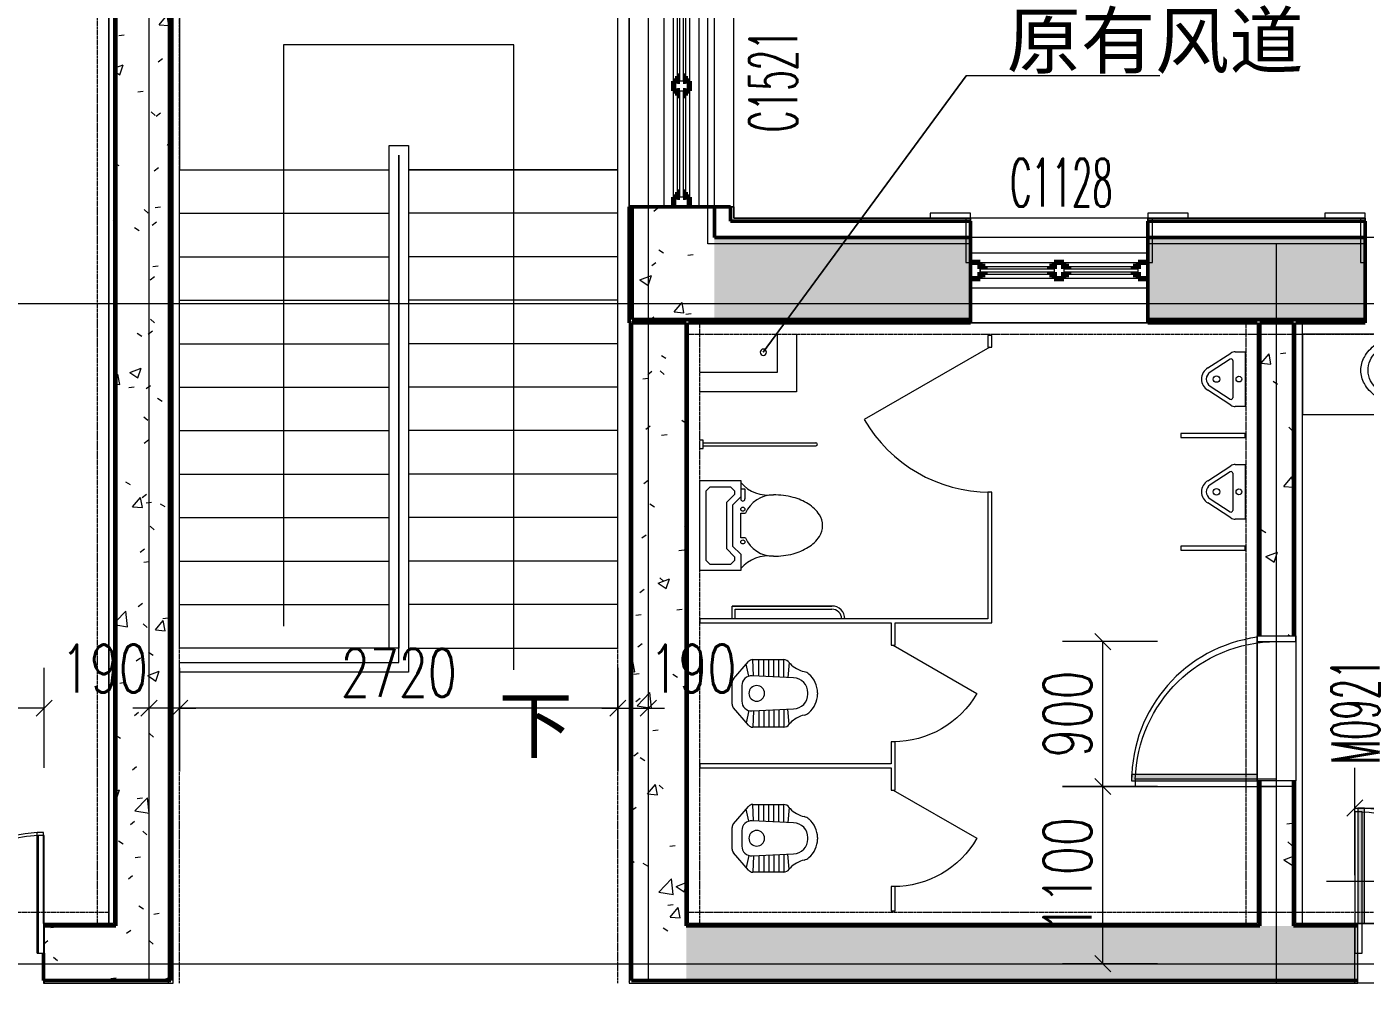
# Model space of a CAD drawing. Header units: millimetres. Extents: x -17321 to 106270, y -22341 to 35329.
# Drawn here: x 9641 to 17950, y 11179 to 17118 of the extents above; entities that cross this region are included whole.
import ezdxf

# ---------------------------------------------------------------- set-up
doc = ezdxf.new("R2010")
doc.units = ezdxf.units.MM
for name, pattern in [('IMPORT-DASHED', [7.5, 5, -2.5]), ('IMPORT-DOTE _2_', [0]), ('IMPORT-线型3', [5000, 3000, -2000]), ('轴网线', [22.24, 12.7, -3.18, 3.18, -3.18])]:
    doc.linetypes.add(name, pattern=pattern)
for name, color, linetype, lineweight in [('A-DETL-GENF', 92, 'Continuous', 9), ('A-DOOR', 31, 'Continuous', 18), ('A-FLOR', 192, 'Continuous', 9), ('A-GENM', 13, 'Continuous', 18), ('A-GLAZ', 151, 'Continuous', 18), ('A-WALL', 113, 'Continuous', 50), ('A-WALL-FNSH', 113, 'Continuous', 50), ('A-WALL-PATT', 111, 'Continuous', 50), ('DIM_LEAD', 3, 'Continuous', 9), ('DIM_SYMB', 3, 'Continuous', 9), ('DOTE', 157, 'IMPORT-DOTE _2_', 9), ('LATRINE', 6, 'Continuous', 9), ('LVTRY', 6, 'Continuous', 9), ('Pkpm_砌筑墙门_虚', 174, 'IMPORT-线型3', 9), ('Pkpm_砖墙', 6, 'Continuous', 9), ('PUB_DIM', 135, 'Continuous', 9), ('PUB_TEXT', 250, 'Continuous', 9), ('S-GRID', 1, 'Continuous', 13), ('STAIR', 33, 'Continuous', 9), ('SURFACE', 11, 'Continuous', 9), ('WALL', 250, 'Continuous', 9), ('WINDOW', 93, 'Continuous', 9), ('WINDOW_TEXT', 250, 'Continuous', 9), ('建筑布置', 127, 'Continuous', 9), ('烟道', 4, 'Continuous', 9), ('记者站1205_t3_2__3F导出_dwg', 8, 'Continuous', 9)]:
    doc.layers.add(name, color=color, linetype=linetype, lineweight=lineweight)
doc.styles.add('Simplex', font='simplex_.ttf', dxfattribs={"width": 0.494118, "height": 297.5})
doc.styles.add('Simplex_2', font='simplex_.ttf', dxfattribs={"width": 0.706, "height": 297.5})
doc.styles.add('Simplex_6', font='simplex_.ttf', dxfattribs={"height": 337.588652})
pattern_1 = [(0, (0, 0), (812.8, 203.2), [33.528, -576.072, 33.528, -576.072, -3251.2]), (0, (0, 0), (812.8, 203.2), [-1219.2, 33.528, -1185.672, 33.528, -576.072, -1422.4]), (0, (0, 0), (812.8, 203.2), [-3048, 33.528, -372.872, 33.528, -982.472]), (120, (304.8, 101.6), (-582.3764, 602.30545), [33.528, -576.072, 33.528, -576.072, -3251.2]), (120, (304.8, 101.6), (-582.3764, 602.30545), [-1219.2, 33.528, -1185.672, 33.528, -576.072, -1422.4]), (120, (304.8, 101.6), (-582.3764, 602.30545), [-3048, 33.528, -372.872, 33.528, -982.472]), (240, (406.4, 508), (-230.4236, -805.50545), [33.528, -576.072, 33.528, -576.072, -3251.2]), (240, (406.4, 508), (-230.4236, -805.50545), [-1219.2, 33.528, -1185.672, 33.528, -576.072, -1422.4]), (240, (406.4, 508), (-230.4236, -805.50545), [-3048, 33.528, -372.872, 33.528, -982.472])]
pattern_2 = [(50, (0, 0), (728.7365, -63.756), [76.2, -838.2]), (355, (0, 0), (-140.972, 764.228), [60.96, -670.56]), (100.451, (60.7, -5.3), (587.77, 700.467), [64.76, -712.36]), (46.184, (0, 203.2), (1084.316, -168.171), [114.3, -1257.3]), (96.636, (90.4, 189.2), (949.61, 989.71), [97.14, -1068.54]), (351.184, (0, 203.2), (949.62, 989.7), [91.44, -1005.84]), (21, (101.6, 152.4), (606.458, -409.0606), [76.2, -838.2]), (326, (101.6, 152.4), (247.208, 736.753), [60.96, -670.56]), (71.451, (152.14, 118.3), (853.668, 327.685), [64.76, -712.36]), (37.5, (0, 0), (12.3547, 338.2201), [33.528, -628.904, 33.528, -647.192, -673.1]), (37.5, (0, 0), (12.3547, 338.2201), [-1343.152, 33.528, -639.572]), (7.5, (0, 0), (267.279, 400.722), [33.528, -354.584, 33.528, -613.664, -256.54]), (7.5, (0, 0), (267.279, 400.722), [-1035.304, 33.528, -223.012]), (327.5, (-226.57, 0), (542.3633, -22.9153), [33.528, -220.472, 33.528, -758.952, -1051.56]), (327.5, (-226.57, 0), (542.3633, -22.9153), [-1046.48, 33.528, -1018.032]), (317.5, (-328.17, 0), (592.517, 101.707), [33.528, -296.672, 33.528, -492.76, -746.76]), (317.5, (-328.17, 0), (592.517, 101.707), [-856.488, 33.528, -713.232])]

# ---------------------------------------------------------------- blocks, each defined once
blk = doc.blocks.new('单扇木门 - M0921-1248845-建模-三层平面图')
at = {"layer": 'A-DOOR'}
blk.add_hatch(color=256, dxfattribs=at).paths.add_polyline_path([(410, -185), (410, -900), (450, -900), (450, -185)], flags=0)
at = {"layer": 'A-DETL-GENF'}
for p, q in [((410, -185), (410, -900)), ((450, -900), (450, -185)), ((410, -900), (450, -900))]:
    blk.add_line(p, q, dxfattribs=at)
at = {"layer": 'A-DOOR'}
for p, q in [((-450, 185), (450, 185)), ((-450, -185), (-450, 185)), ((-450, 185), (450, 185)), ((450, 185), (450, -185)), ((450, -185), (-450, -185)), ((-450, -185), (450, -185)), ((410, -185), (410, -900)), ((450, -900), (450, -185)), ((410, -900), (450, -900))]:
    blk.add_line(p, q, dxfattribs=at)
at = {"layer": 'A-DOOR', "lineweight": 9}
blk.add_arc((450, 0), 900, 191.89314, 270, dxfattribs=at)
blk = doc.blocks.new('单扇木门 - M0921-1248688-建模-三层平面图')
at = {"layer": 'A-DOOR'}
blk.add_hatch(color=256, dxfattribs=at).paths.add_polyline_path([(450, -900), (450, -120), (410, -120), (410, -900)], flags=0)
at = {"layer": 'A-DETL-GENF'}
for p, q in [((410, -120), (410, -900)), ((450, -900), (450, -120)), ((410, -900), (450, -900))]:
    blk.add_line(p, q, dxfattribs=at)
at = {"layer": 'A-DOOR'}
for p, q in [((-450, 120), (450, 120)), ((-450, -120), (-450, 120)), ((-450, 120), (450, 120)), ((450, 120), (450, -120)), ((450, -120), (-450, -120)), ((-450, -120), (450, -120)), ((410, -120), (410, -900)), ((450, -900), (450, -120)), ((410, -900), (450, -900))]:
    blk.add_line(p, q, dxfattribs=at)
at = {"layer": 'A-DOOR', "lineweight": 9}
blk.add_arc((450, 0), 900, 187.66546, 270, dxfattribs=at)
blk = doc.blocks.new('C1128 - C1128-1314676-建模-三层平面图')
at = {"layer": 'A-GLAZ', "lineweight": 70}
for p, q in [((-490, 50), (-550, 50)), ((-490, 10), (-490, 50)), ((-460, 25), (-490, 25)), ((-490, 25), (-490, 10)), ((-460, 10), (-460, 25)), ((-30, 25), (-60, 25)), ((-60, 25), (-60, 10)), ((30, 50), (-30, 50)), ((-30, 50), (-30, 10)), ((-30, 10), (-30, 25)), ((30, 10), (30, 50)), ((60, 25), (30, 25)), ((30, 25), (30, 10)), ((60, 10), (60, 25)), ((490, 25), (460, 25)), ((460, 25), (460, 10)), ((550, 50), (490, 50)), ((490, 50), (490, 10)), ((490, 10), (490, 25)), ((-550, -50), (-490, -50)), ((-490, -50), (-490, -10)), ((-490, -10), (-490, -25)), ((-490, -25), (-460, -25)), ((-460, -25), (-460, -10)), ((-60, -10), (-60, -25)), ((-60, -25), (-30, -25)), ((-30, -10), (-30, -50)), ((-30, -25), (-30, -10)), ((-30, -50), (30, -50)), ((30, -50), (30, -10)), ((30, -10), (30, -25)), ((30, -25), (60, -25)), ((60, -25), (60, -10)), ((460, -10), (460, -25)), ((460, -25), (490, -25)), ((490, -10), (490, -50)), ((490, -25), (490, -10)), ((490, -50), (550, -50))]:
    blk.add_line(p, q, dxfattribs=at)
at = {"layer": 'A-GLAZ'}
for p, q in [((-490, 50), (-30, 50)), ((-490, 10), (-490, -10)), ((-490, 10), (-30, 10)), ((-490, 10), (-490, -10)), ((-460, 25), (-60, 25)), ((-30, -10), (-30, 10)), ((30, 50), (490, 50)), ((30, 10), (490, 10)), ((30, -10), (30, 10)), ((60, 25), (460, 25)), ((490, -10), (490, 10)), ((490, 10), (490, -10)), ((-30, -10), (-490, -10)), ((-30, -50), (-490, -50)), ((-60, -25), (-460, -25)), ((490, -10), (30, -10)), ((490, -50), (30, -50)), ((460, -25), (60, -25))]:
    blk.add_line(p, q, dxfattribs=at)
blk = doc.blocks.new('C1521 - C1521-1306403-建模-三层平面图')
at = {"layer": 'A-GLAZ', "lineweight": 70}
for p, q in [((-690, 50), (-750, 50)), ((-690, 10), (-690, 50)), ((-660, 25), (-690, 25)), ((-690, 25), (-690, 10)), ((-660, 10), (-660, 25)), ((-30, 25), (-60, 25)), ((-60, 25), (-60, 10)), ((30, 50), (-30, 50)), ((-30, 50), (-30, 10)), ((-30, 10), (-30, 25)), ((30, 10), (30, 50)), ((60, 25), (30, 25)), ((30, 25), (30, 10)), ((60, 10), (60, 25)), ((690, 25), (660, 25)), ((660, 25), (660, 10)), ((750, 50), (690, 50)), ((690, 50), (690, 10)), ((690, 10), (690, 25)), ((-750, -50), (-690, -50)), ((-690, -50), (-690, -10)), ((-690, -10), (-690, -25)), ((-690, -25), (-660, -25)), ((-660, -25), (-660, -10)), ((-60, -10), (-60, -25)), ((-60, -25), (-30, -25)), ((-30, -10), (-30, -50)), ((-30, -25), (-30, -10)), ((-30, -50), (30, -50)), ((30, -50), (30, -10)), ((30, -10), (30, -25)), ((30, -25), (60, -25)), ((60, -25), (60, -10)), ((660, -10), (660, -25)), ((660, -25), (690, -25)), ((690, -10), (690, -50)), ((690, -25), (690, -10)), ((690, -50), (750, -50))]:
    blk.add_line(p, q, dxfattribs=at)
at = {"layer": 'A-GLAZ'}
for p, q in [((-690, 50), (-30, 50)), ((-690, 10), (-30, 10)), ((-690, -10), (-690, 10)), ((-660, 25), (-60, 25)), ((-30, 10), (-30, -10)), ((30, 50), (690, 50)), ((30, 10), (740, 10)), ((30, -10), (30, 10)), ((60, 25), (660, 25)), ((740, 10), (740, -10)), ((-30, -10), (-690, -10)), ((-30, -50), (-690, -50)), ((-60, -25), (-660, -25)), ((740, -10), (30, -10)), ((690, -50), (30, -50)), ((660, -25), (60, -25))]:
    blk.add_line(p, q, dxfattribs=at)
blk = doc.blocks.new('TG-平开木门-双扇7 - M1521-1247899-建模-三层平面图')
at = {"layer": 'A-DOOR', "lineweight": 9}
for p, q in [((-750, 750), (-710, 750)), ((-750, 185), (-750, 750)), ((-710, 0), (-710, 750)), ((750, 750), (710, 750)), ((710, 0), (710, 750)), ((750, 185), (750, 750)), ((-750, 185), (-750, 0)), ((750, 185), (750, 0)), ((-710, 0), (-750, 0)), ((710, 0), (750, 0))]:
    blk.add_line(p, q, dxfattribs=at)
for centre, start, end in [((-750, 0), 360, 90), ((750, 0), 90, 180)]:
    blk.add_arc(centre, 750, start, end, dxfattribs=at)
blk = doc.blocks.new('窗套 - 窗套-1435561-建模-三层平面图')
at = {"layer": 'A-GENM'}
for p, q in [((-550, 30), (-800, 30)), ((-800, 30), (-800, 0)), ((-800, 0), (-550, 0)), ((-550, 0), (-580, 0)), ((-580, 0), (-580, -275)), ((-550, 0), (-550, 30)), ((-550, -275), (-550, 0)), ((800, 30), (550, 30)), ((550, 30), (550, 0)), ((580, 0), (550, 0)), ((550, 0), (550, -275)), ((580, -275), (580, 0)), ((800, 0), (800, 30)), ((550, 0), (800, 0)), ((-580, -275), (-550, -275)), ((550, -275), (580, -275))]:
    blk.add_line(p, q, dxfattribs=at)
blk = doc.blocks.new('记者站1205_t3_2__3F导出_dwg__ArchTick-1307847-建模-三层平面图')
at = {"layer": 'PUB_DIM'}
blk.add_line((-0.5, -0.5), (0.5, 0.5), dxfattribs=at)
blk = doc.blocks.new('记者站1205_t3_2__3F导出_dwg_$TCHSYS$APDOOR2D-1307853-建模-三层平面图')
at = {"layer": 'WINDOW'}
blk.add_line((0.5, 0), (0, 0.866), dxfattribs=at)
blk.add_arc((0.5, 0), 1, 120, 180, dxfattribs=at)
blk = doc.blocks.new('记者站1205_t3_2__3F导出_dwg_$TCHSYS$APDOOR2D-1307854-建模-三层平面图')
at = {"layer": 'LATRINE'}
blk.add_line((0.5, 0), (0, 0.866), dxfattribs=at)
blk.add_arc((0.5, 0), 1, 120, 180, dxfattribs=at)
blk = doc.blocks.new('记者站1205_t3_2__3F导出_dwg_$DorLib2D$00000002-1307882-建模-三层平面图')
at = {"layer": 'WINDOW', "flags": 128}
for points in [[(-0.5, 0.4875), (-0.5, 0), (-0.475, 0), (-0.475, 0.4875)], [(0.5, 0.4875), (0.475, 0.4875), (0.475, 0), (0.5, 0)]]:
    blk.add_lwpolyline(points, close=True, dxfattribs=at)
at = {"layer": 'WINDOW'}
for centre, start, end in [((-0.4875, 0), 360, 88.5307), ((0.4875, 0), 91.4693, 180)]:
    blk.add_arc(centre, 0.4875, start, end, dxfattribs=at)
blk = doc.blocks.new('记者站1205_t3_2__3F导出_dwg_$TCHSYS$WIN2D-1307918-建模-三层平面图')
at = {"layer": 'WINDOW'}
for p, q in [((2582583.2, 449564.1), (2582583.2, 448064.1)), ((2582799.9, 449564.1), (2582799.9, 448064.1))]:
    blk.add_line(p, q, dxfattribs=at)
at = {"layer": 'WINDOW', "flags": 128}
blk.add_lwpolyline([(2583016.5, 449564.1), (2582366.5, 449564.1), (2582366.5, 448064.1), (2583016.5, 448064.1)], close=True, dxfattribs=at)
blk = doc.blocks.new('记者站1205_t3_2__3F导出_dwg_$TCHSYS$WIN2D-1307930-建模-三层平面图')
at = {"layer": 'WINDOW'}
for p, q in [((2584486.5, 447777.5), (2585586.5, 447777.5)), ((2584486.5, 447560.8), (2585586.5, 447560.8))]:
    blk.add_line(p, q, dxfattribs=at)
at = {"layer": 'WINDOW', "flags": 128}
blk.add_lwpolyline([(2584486.5, 447994.1), (2584486.5, 447344.1), (2585586.5, 447344.1), (2585586.5, 447994.1)], close=True, dxfattribs=at)
blk = doc.blocks.new('记者站1205_t3_2__3F导出_dwg_$DorLib2D$00000001-1307850-建模-三层平面图')
at = {"layer": 'WINDOW', "flags": 128}
blk.add_lwpolyline([(0.5, 0.975), (0.5, 0), (0.45, 0), (0.45, 0.975)], close=True, dxfattribs=at)
at = {"layer": 'WINDOW'}
blk.add_arc((0.475, 0), 0.975, 91.46928, 180, dxfattribs=at)
blk = doc.blocks.new('记者站1205_t3_2__3F导出_dwg_zxcewe-1307952-建模-三层平面图')
at = {"layer": '建筑布置'}
for p, q in [((494.4, 145.1), (494.4, -554.9)), ((514.4, 145.1), (514.4, -554.9))]:
    blk.add_line(p, q, dxfattribs=at)
at = {"layer": '建筑布置', "flags": 128}
for points in [[(177.8, -88.9), (127, -38.1), (-127, -38.1), (-177.8, -88.9), (-279.4, -88.9), (-279.4, 165.1), (279.4, 165.1), (279.4, -88.9), (177.8, -88.9), (165.1, -88.9)], [(479.4, 165.1), (479.4, 145.1), (529.4, 145.1), (529.4, 165.1)], [(-579.4, -34.9), (-499.4, -34.9), (-499.4, -654.9), (-499.4, -34.9)], [(-579.4, -54.9), (-519.4, -54.9), (-519.4, -654.9)], [(-76.2, -117.5), (-76.2, -88.9), (76.2, -88.9), (76.2, -117.5)], [(228.6, -88.9), (228.6, -114.3), (165.1, -114.3)]]:
    blk.add_lwpolyline(points, dxfattribs=at)
blk.add_lwpolyline([(193.6, -50.8), (142.8, 0), (-142.8, 0), (-193.6, -50.8), (-215.9, -50.8), (-241.3, -25.4), (-241.3, 101.6), (-215.9, 127), (215.9, 127), (241.3, 101.6), (241.3, -25.4), (215.9, -50.8)], close=True, dxfattribs=at)
at = {"layer": '建筑布置'}
for centre in [(-101.6, -101.6), (101.6, -101.6)]:
    blk.add_circle(centre, 12.7, dxfattribs=at)
for centre, radius, start, end in [((-416.9, -261.1), 228.5, 352.20108, 48.91101), ((0, -292.1), 190.5, 113.57818, 180), ((0, -292.1), 190.5, 360, 66.42182), ((165.1, -101.6), 12.7, 90, 270), ((416.9, -261.1), 228.5, 131.08899, 187.79892), ((295.5, -292.1), 486, 180.00004, 194.51425), ((-295.5, -292.1), 486, 345.48575, 359.99996), ((149.8, -329.8), 335.5, 194.51426, 212.00539), ((-149.8, -329.8), 335.5, 327.99461, 345.48574), ((57.8, -387.3), 227, 212.00541, 236.46588), ((0, -474.5), 122.4, 236.46593, 269.99995), ((0, -474.5), 122.4, 270.00005, 303.53407), ((-57.8, -387.3), 227, 303.53412, 327.99459), ((504.4, -554.9), 10, 180, 360), ((-579.4, -654.9), 60, 270, 0), ((-579.4, -654.9), 80, 270, 0)]:
    blk.add_arc(centre, radius, start, end, dxfattribs=at)
blk = doc.blocks.new('记者站1205_t3_2__3F导出_dwg_df4bv-1307957-建模-三层平面图')
at = {"layer": 'DOTE', "linetype": 'Continuous'}
blk.add_line((1981176.5, 76934.4), (1981176.5, 81524.4), dxfattribs=at)
at = {"layer": 'Pkpm_砌筑墙门_虚'}
for p, q in [((1973926.5, 81654.4), (1973926.5, 83054.4)), ((1974296.5, 81654.4), (1974296.5, 83054.4)), ((1977156.5, 81654.4), (1977156.5, 83054.4))]:
    blk.add_line(p, q, dxfattribs=at)
at = {"layer": 'Pkpm_砌筑墙门_虚', "linetype": 'Continuous'}
blk.add_line((1977646.5, 81654.4), (1977646.5, 83054.4), dxfattribs=at)
at = {"layer": 'Pkpm_砖墙', "flags": 128}
for points in [[(1973526.5, 76934.4), (1974296.5, 76934.4), (1974296.5, 81654.4)], [(1973526.5, 77304.4), (1973926.5, 77304.4), (1973926.5, 81654.4)]]:
    blk.add_lwpolyline(points, dxfattribs=at)
at = {"layer": '烟道', "color": 2, "linetype": 'IMPORT-DASHED'}
for p, q in [((1977086.5, 76934.4), (1977086.5, 92254.4)), ((1973856.5, 77304.4), (1973856.5, 84204.4)), ((1974366.5, 76934.4), (1974366.5, 83534.4)), ((1977596.5, 77304.4), (1977596.5, 81034.4)), ((1980986.5, 77304.4), (1980986.5, 81034.4)), ((1977526.5, 80964.4), (2000856.5, 80964.4)), ((1963896.5, 77374.4), (1973926.5, 77374.4)), ((1977526.5, 77374.4), (2000856.5, 77374.4))]:
    blk.add_line(p, q, dxfattribs=at)
at = {"layer": '烟道', "color": 2}
blk.add_line((1981336.5, 77304.4), (1981336.5, 81034.4), dxfattribs=at)
at = {"layer": '烟道', "color": 2, "flags": 128}
blk.add_lwpolyline([(2006476.5, 85464.4), (2000566.5, 85464.4), (2000566.5, 81564.4), (1977686.5, 81564.4), (1977686.5, 92784.4), (1963366.5, 92784.4), (1963366.5, 67344.4), (2000566.5, 67344.4), (2000566.5, 65344.4), (2014986.5, 65344.4), (2014986.5, 67344.4), (2052186.5, 67344.4), (2052186.5, 92784.4), (2037866.5, 92784.4), (2037866.5, 81564.4), (2014986.5, 81564.4), (2014986.5, 85464.4), (2009076.5, 85464.4)], dxfattribs=at)
blk = doc.blocks.new('记者站1205_t3_2__3F导出_dwg_$lvtry$00000220-1307960-建模-三层平面图')
at = {"layer": 'LVTRY'}
for p, q in [((-115.8, -76), (115.8, -76)), ((-69.3, -230.6), (-161.9, -88.4)), ((-124.2, -91.5), (-43.3, -215.6)), ((43.3, -215.6), (124.2, -91.5)), ((161.9, -88.4), (69.3, -230.6))]:
    blk.add_line(p, q, dxfattribs=at)
at = {"layer": 'LVTRY', "flags": 128}
blk.add_lwpolyline([(-170, -61.1), (-170, 0), (170, 0), (170, -61.1)], dxfattribs=at)
at = {"layer": 'LVTRY'}
for centre, radius in [((0, -38), 17.7), ((0, -177), 20)]:
    blk.add_circle(centre, radius, dxfattribs=at)
for centre, radius, start, end in [((-120, -61.1), 50, 180, 213.0863), ((-115.8, -86), 10, 90, 213.0863), ((115.8, -86), 10, 326.9137, 90), ((120, -61.1), 50, 326.9137, 0), ((0, -190.6), 80, 210, 330), ((0, -190.6), 50, 210, 330)]:
    blk.add_arc(centre, radius, start, end, dxfattribs=at)
blk = doc.blocks.new('记者站1205_t3_2__3F导出_dwg_$lvtry$00000203-1307961-建模-三层平面图')
at = {"layer": 'LVTRY'}
for p, q in [((-197.5, -101.1), (-90.1, -8.7)), ((-66.7, 0), (66.7, 0)), ((48.2, -60), (-48.2, -60)), ((90.1, -8.7), (197.5, -101.1)), ((-108.6, -133.5), (-210, -128)), ((-210, -318.1), (-210, -128.3)), ((-107.1, -165.6), (-210, -165.6)), ((-106.4, -102.8), (-181.9, -87.7)), ((-109.1, -123.9), (-97, -381.5)), ((97, -381.5), (109.1, -123.9)), ((106.4, -102.8), (181.9, -87.7)), ((107.1, -165.6), (210, -165.6)), ((108.6, -133.5), (210, -128)), ((210, -128.3), (210, -318.1)), ((-105.7, -196.5), (-210, -196.5)), ((-104.2, -227.4), (-210, -227.4)), ((104.2, -227.4), (210, -227.4)), ((105.7, -196.5), (210, -196.5)), ((-102.8, -258.3), (-210, -258.3)), ((-101.3, -289.2), (-210, -289.2)), ((-99.9, -320.1), (-210, -320.1)), ((99.9, -320.1), (210, -320.1)), ((101.3, -289.2), (210, -289.2)), ((102.8, -258.3), (210, -258.3)), ((-190.7, -354.4), (-98.7, -345.4)), ((190.7, -354.4), (98.7, -345.4)), ((-4.3, -470), (4.3, -470)), ((4.3, -530), (-4.3, -530))]:
    blk.add_line(p, q, dxfattribs=at)
for centre, radius, start, end in [((-48.2, -121), 61, 90, 182.693), ((-66.7, -35.9), 35.9, 90, 130.70022), ((48.2, -121), 61, 357.307, 90), ((66.7, -35.9), 35.9, 49.29978, 90), ((-174.1, -128.3), 35.9, 130.70022, 180), ((0, -152.7), 48.6, 360, 180), ((0, -152.7), 48.6, 180, 360), ((174.1, -128.3), 35.9, 0, 49.29978), ((-166.1, -318.1), 43.9, 180, 235.88551), ((166.1, -318.1), 43.9, 304.11449, 0), ((-215.3, -390.7), 43.9, 45.21924, 55.88551), ((-314.8, -490.9), 185, 13.40621, 45.21924), ((-4.3, -377.2), 92.8, 182.693, 270), ((4.3, -377.2), 92.8, 270, 357.307), ((314.8, -490.9), 185, 134.78076, 166.59379), ((215.3, -390.7), 43.9, 124.11449, 134.78076), ((-67.9, -432.1), 68.7, 193.40621, 220.78411), ((-4.3, -377.2), 152.8, 220.78411, 270), ((4.3, -377.2), 152.8, 270, 319.21589), ((67.9, -432.1), 68.7, 319.21589, 346.59379)]:
    blk.add_arc(centre, radius, start, end, dxfattribs=at)
blk = doc.blocks.new('记者站1205_t3_2__3F导出_dwg_$lvtry$00000174-1307958-建模-三层平面图')
at = {"layer": 'LVTRY'}
for p, q in [((-52.4, -25.1), (56.2, -25.1)), ((-52.4, -78), (-20.3, -78)), ((-21.8, -44.3), (-17.3, -142)), ((21, -142), (25.6, -44.3)), ((24, -78), (56.2, -78)), ((-179, -96.3), (-17.3, -96.3)), ((-14.4, -152.2), (-54, -152.2)), ((1.9, -208), (1.9, -161.2)), ((57.7, -152.2), (18.1, -152.2)), ((21, -96.3), (182.8, -96.3))]:
    blk.add_line(p, q, dxfattribs=at)
for centre, radius in [((-52.4, -51.6), 19.4), ((-52.4, -51.6), 12.6), ((56.2, -51.6), 19.4), ((56.2, -51.6), 12.6)]:
    blk.add_circle(centre, radius, dxfattribs=at)
for centre, radius, start, end in [((-75, -264.9), 245.9, 125.98624, 150.29939), ((-29.6, -327.4), 323, 106.74086, 125.98624), ((0, -425.9), 425.9, 90, 106.74086), ((-52.4, -51.6), 26.5, 90, 270), ((1.9, -62.4), 29.9, 37.44023, 142.55977), ((0, -425.9), 425.9, 73.25914, 90), ((56.2, -51.6), 26.5, 270, 90), ((29.6, -327.4), 323, 54.01376, 73.25914), ((75, -264.9), 245.9, 29.70061, 54.01376), ((-144.4, -225.4), 166, 150.29939, 180), ((-113.8, -223.8), 148.2, 125.21711, 225.40436), ((-179, -131.4), 35.1, 90, 125.21711), ((1.9, -152.2), 30.9, 129.87131, 50.12869), ((1.9, -152.2), 19.3, 163.92741, 16.07259), ((1.9, -142), 19.1, 180, 360), ((182.8, -131.4), 35.1, 54.78289, 90), ((117.5, -223.8), 148.2, 314.59564, 54.78289), ((144.4, -225.4), 166, 0, 29.70061), ((-144.4, -225.4), 166, 180, 209.70061), ((144.4, -225.4), 166, 330.29939, 360), ((-75, -185.8), 245.9, 209.70061, 234.01376), ((5.8, -129.8), 299.8, 221.74301, 269.24304), ((-2.1, -129.8), 299.8, 270.75696, 318.25699), ((75, -185.8), 245.9, 305.98624, 330.29939), ((-29.6, -123.3), 323, 234.01376, 253.25914), ((29.6, -123.3), 323, 286.74086, 305.98624), ((0, -24.8), 425.9, 253.25914, 270), ((0, -24.8), 425.9, 270, 286.74086)]:
    blk.add_arc(centre, radius, start, end, dxfattribs=at)
blk = doc.blocks.new('记者站1205_t3_2__3F导出_dwg-1307846-建模-三层平面图')
at = {"color": 2, "lineweight": 9}
blk.add_line((2590390.4, 443874.1), (2586696.5, 443874.1), dxfattribs=at)
at = {"layer": 'DIM_LEAD', "flags": 128}
blk.add_lwpolyline([(2585660.9, 448877.9), (2584459.1, 448877.9), (2583200, 447160.5), (2584459.1, 448877.9)], dxfattribs=at)
at = {"layer": 'DIM_LEAD'}
for start, end in [(135, 315), (315, 135)]:
    blk.add_arc((2583200, 447160.5), 20, start, end, dxfattribs=at)
at = {"layer": 'DIM_SYMB', "flags": 128}
blk.add_lwpolyline([(2581651.5, 445189.1), (2581651.5, 449069.1), (2580221.5, 449069.1), (2580221.5, 445759.1), (2580221.5, 445459.1)], dxfattribs=at)
at = {"layer": 'DOTE', "linetype": 'Continuous'}
for p, q in [((2582486.5, 443264.1), (2582486.5, 460054.1)), ((2579386.5, 443264.1), (2579386.5, 450214.1)), ((2567616.5, 447464.1), (2658356.5, 447464.1)), ((2567616.5, 443364.1), (2658356.5, 443364.1))]:
    blk.add_line(p, q, dxfattribs=at)
at = {"layer": 'LATRINE', "flags": 128}
for points in [[(2584593.6, 447264.6), (2584593.6, 447192.7), (2584618.6, 447192.7), (2584618.6, 447264.6)], [(2585791.2, 446656.6), (2585791.2, 446631.6), (2586191.2, 446631.6), (2586191.2, 446656.6)], [(2582806.5, 445480.2), (2583994, 445480.2), (2583994, 445342.7), (2584019, 445342.7), (2584019, 445480.2), (2584618.6, 445480.2), (2584618.6, 446292.7), (2584593.6, 446292.7), (2584593.6, 445505.2), (2584006.5, 445505.2), (2582806.5, 445505.2)], [(2585791.2, 445956.6), (2585791.2, 445931.6), (2586191.2, 445931.6), (2586191.2, 445956.6)], [(2583994, 444605.2), (2582806.5, 444605.2), (2582806.5, 444580.2), (2583994, 444580.2), (2583994, 444442.7), (2584019, 444442.7), (2584019, 444592.7), (2584019, 444742.7), (2583994, 444742.7)], [(2584019, 443692.7), (2584019, 443842.7), (2583994, 443842.7), (2583994, 443692.7)]]:
    blk.add_lwpolyline(points, close=True, dxfattribs=at)
at = {"layer": 'LVTRY', "flags": 128}
blk.add_lwpolyline([(2586546.5, 447274.1), (2586546.5, 446774.2), (2588726.5, 446774.2), (2588726.5, 447274.1)], close=True, dxfattribs=at)
at = {"layer": 'PUB_DIM'}
for p, q in [((2585647.8, 445364), (2585057.7, 445364)), ((2578735.8, 444581.1), (2578735.8, 445200.5)), ((2579386.5, 444556.9), (2579386.5, 445200.5)), ((2582486.5, 444556.9), (2582486.5, 445200.5)), ((2586871.5, 443914.1), (2586871.5, 444580.7)), ((2585647.8, 443364.1), (2585057.7, 443364.1))]:
    blk.add_line(p, q, dxfattribs=at)
at = {"layer": 'PUB_DIM', "flags": 128}
for points in [[(2585307.7, 443364.1), (2585307.7, 444464), (2585307.7, 445364)], [(2578735.8, 444950.5), (2577235.8, 444950.5), (2571136.3, 444950.5), (2569636.3, 444950.5), (2569736.3, 444950.5)], [(2579576.5, 444950.5), (2579386.5, 444950.5), (2579286.5, 444950.5)], [(2582196.5, 444950.5), (2582296.5, 444950.5), (2579576.5, 444950.5), (2579676.5, 444950.5)], [(2582296.5, 444950.5), (2582486.5, 444950.5), (2582586.5, 444950.5)], [(2586871.5, 444330.7), (2587771.5, 444330.7), (2588886.5, 444330.7)]]:
    blk.add_lwpolyline(points, dxfattribs=at)
for points in [[(2579576.5, 445200.5), (2579576.5, 444556.9)], [(2582296.5, 445200.5), (2582296.5, 444556.9)], [(2585057.7, 444464), (2585647.8, 444464)]]:
    blk.add_lwpolyline(points, close=True, dxfattribs=at)
at = {"layer": 'STAIR'}
for p, q in [((2579576.5, 448024.1), (2580876.5, 448024.1)), ((2582296.5, 448024.1), (2580996.5, 448024.1)), ((2579576.5, 447754.1), (2580876.5, 447754.1)), ((2582296.5, 447754.1), (2580996.5, 447754.1)), ((2579576.5, 447484.1), (2580876.5, 447484.1)), ((2582296.5, 447484.1), (2580996.5, 447484.1)), ((2579576.5, 447214.1), (2580876.5, 447214.1)), ((2582296.5, 447214.1), (2580996.5, 447214.1)), ((2579576.5, 446944.1), (2580876.5, 446944.1)), ((2582296.5, 446944.1), (2580996.5, 446944.1)), ((2579576.5, 446674.1), (2580876.5, 446674.1)), ((2582296.5, 446674.1), (2580996.5, 446674.1)), ((2579576.5, 446404.1), (2580876.5, 446404.1)), ((2582296.5, 446404.1), (2580996.5, 446404.1)), ((2579576.5, 446134.1), (2580876.5, 446134.1)), ((2582296.5, 446134.1), (2580996.5, 446134.1)), ((2579576.5, 445864.1), (2580876.5, 445864.1)), ((2582296.5, 445864.1), (2580996.5, 445864.1)), ((2579576.5, 445594.1), (2580876.5, 445594.1)), ((2582296.5, 445594.1), (2580996.5, 445594.1))]:
    blk.add_line(p, q, dxfattribs=at)
at = {"layer": 'STAIR', "flags": 128}
for points in [[(2580996.5, 445324.1), (2582296.5, 445324.1), (2582296.5, 448294.1), (2580996.5, 448294.1), (2582296.5, 448294.1), (2582296.5, 449774.1), (2579576.5, 449774.1), (2579576.5, 448294.1), (2580876.5, 448294.1)], [(2580936.5, 445324.1), (2580876.5, 445324.1), (2580876.5, 448444.1), (2580996.5, 448444.1), (2580996.5, 445174.1), (2579576.5, 445174.1), (2579576.5, 445234.1), (2580936.5, 445234.1), (2580936.5, 448384.1), (2580936.5, 445324.1), (2580936.5, 448294.1), (2580936.5, 445324.1), (2580876.5, 445324.1), (2579576.5, 445324.1), (2579576.5, 448294.1), (2580876.5, 448294.1)]]:
    blk.add_lwpolyline(points, dxfattribs=at)
at = {"layer": 'SURFACE', "flags": 128}
for points in [[(2582856.5, 448064.1), (2583016.5, 448064.1), (2583016.5, 447994.1), (2584486.5, 447994.1), (2584486.5, 447834.1)], [(2585586.5, 447834.1), (2585586.5, 447994.1), (2586386.5, 447994.1), (2586936.5, 447994.1), (2586936.5, 447834.1)]]:
    blk.add_lwpolyline(points, dxfattribs=at)
at = {"layer": 'WALL', "flags": 128}
for points in [[(2579136.5, 450214.1), (2579136.5, 443614.1), (2578735.8, 443614.1), (2578735.8, 443244.1), (2579506.5, 443244.1), (2579506.5, 449844.1)], [(2586266.5, 443614.1), (2582736.5, 443614.1), (2582736.5, 447344.1), (2584486.5, 447344.1), (2584486.5, 447834.1), (2582856.5, 447834.1), (2582856.5, 448064.1), (2582366.5, 448064.1), (2582366.5, 447464.1), (2582366.5, 443244.1), (2586386.5, 443244.1), (2586871.5, 443244.1), (2586871.5, 443614.1), (2586506.5, 443614.1)], [(2586506.5, 443614.1), (2586506.5, 444464), (2586266.5, 444464), (2586266.5, 443614.1)]]:
    blk.add_lwpolyline(points, dxfattribs=at)
blk.add_lwpolyline([(2586386.5, 447834.1), (2585586.5, 447834.1), (2585586.5, 447344.1), (2586266.5, 447344.1), (2586266.5, 445364), (2586506.5, 445364), (2586506.5, 447344.1), (2586936.5, 447344.1), (2586936.5, 447834.1)], close=True, dxfattribs=at)
at = {"layer": '建筑布置', "color": 3, "flags": 128}
for points in [[(2583406.5, 447274.1), (2583406.5, 446914.1), (2582806.5, 446914.1)], [(2583286.5, 447274.1), (2583286.5, 447034.1), (2582806.5, 447034.1)]]:
    blk.add_lwpolyline(points, dxfattribs=at)
for name, p in [('记者站1205_t3_2__3F导出_dwg_df4bv-1307957-建模-三层平面图', (605210, 366309.7)), ('记者站1205_t3_2__3F导出_dwg_$TCHSYS$WIN2D-1307918-建模-三层平面图', (0, 0)), ('记者站1205_t3_2__3F导出_dwg_$TCHSYS$WIN2D-1307930-建模-三层平面图', (0, 0))]:
    blk.add_blockref(name, p)
at = {"extrusion": (0, 0, -1), "zscale": -1}
blk.add_blockref('记者站1205_t3_2__3F导出_dwg_$lvtry$00000174-1307958-建模-三层平面图', (-2587219.6, 447274.1), dxfattribs=at)
for name, p, xscale, yscale, zscale, rotation in [('记者站1205_t3_2__3F导出_dwg_$TCHSYS$APDOOR2D-1307853-建模-三层平面图', (2584606.1, 446742.7), 900.0000000000001, 900.0000000000001, 900.0000000000001, 90), ('记者站1205_t3_2__3F导出_dwg__ArchTick-1307847-建模-三层平面图', (2585307.7, 445364), 100, 100, 100, 90), ('记者站1205_t3_2__3F导出_dwg__ArchTick-1307847-建模-三层平面图', (2579576.5, 444950.5), 100, 100, 100, 180), ('记者站1205_t3_2__3F导出_dwg__ArchTick-1307847-建模-三层平面图', (2579576.5, 444950.5), 100, 100, 100, 180), ('记者站1205_t3_2__3F导出_dwg__ArchTick-1307847-建模-三层平面图', (2582486.5, 444950.5), 100, 100, 100, 180), ('记者站1205_t3_2__3F导出_dwg__ArchTick-1307847-建模-三层平面图', (2585307.7, 444464), 100, 100, 100, 270), ('记者站1205_t3_2__3F导出_dwg__ArchTick-1307847-建模-三层平面图', (2585307.7, 444464), 100, 100, 100, 90), ('记者站1205_t3_2__3F导出_dwg__ArchTick-1307847-建模-三层平面图', (2586871.5, 444330.7), 100, 100, 100, 180), ('记者站1205_t3_2__3F导出_dwg__ArchTick-1307847-建模-三层平面图', (2585307.7, 443364.1), 100, 100, 100, 270)]:
    blk.add_blockref(name, p, dxfattribs=dict(xscale=xscale, yscale=yscale, zscale=zscale, rotation=rotation))
for name, p, rotation in [('记者站1205_t3_2__3F导出_dwg_$lvtry$00000220-1307960-建模-三层平面图', (2586190.5, 446994.1), 270), ('记者站1205_t3_2__3F导出_dwg_zxcewe-1307952-建模-三层平面图', (2582971.2, 446084.6), 90.00149550091675), ('记者站1205_t3_2__3F导出_dwg_$lvtry$00000220-1307960-建模-三层平面图', (2586190.5, 446294.1), 270), ('记者站1205_t3_2__3F导出_dwg_$lvtry$00000203-1307961-建模-三层平面图', (2583006.5, 445042.7), 90), ('记者站1205_t3_2__3F导出_dwg_$lvtry$00000203-1307961-建模-三层平面图', (2583006.5, 444142.7), 90)]:
    blk.add_blockref(name, p, dxfattribs=dict(rotation=rotation))
at = {"extrusion": (0, 0, -1)}
for name, p, xscale, yscale, zscale, rotation in [('记者站1205_t3_2__3F导出_dwg_$DorLib2D$00000001-1307850-建模-三层平面图', (-2586386.5, 444914), 900, 900, -900, 270), ('记者站1205_t3_2__3F导出_dwg_$TCHSYS$APDOOR2D-1307854-建模-三层平面图', (-2584006.5, 445042.7), 600, 600, -600, 90), ('记者站1205_t3_2__3F导出_dwg_$TCHSYS$APDOOR2D-1307854-建模-三层平面图', (-2584006.5, 444142.7), 600, 600, -600, 90)]:
    blk.add_blockref(name, p, dxfattribs=dict(at, xscale=xscale, yscale=yscale, zscale=zscale, rotation=rotation))
for name, p, xscale, yscale, zscale in [('记者站1205_t3_2__3F导出_dwg__ArchTick-1307847-建模-三层平面图', (2578735.8, 444950.5), 100, 100, 100), ('记者站1205_t3_2__3F导出_dwg__ArchTick-1307847-建模-三层平面图', (2579386.5, 444950.5), 100, 100, 100), ('记者站1205_t3_2__3F导出_dwg__ArchTick-1307847-建模-三层平面图', (2582296.5, 444950.5), 100, 100, 100), ('记者站1205_t3_2__3F导出_dwg__ArchTick-1307847-建模-三层平面图', (2582296.5, 444950.5), 100, 100, 100), ('记者站1205_t3_2__3F导出_dwg_$DorLib2D$00000002-1307882-建模-三层平面图', (2577985.8, 443429.1), 1500, 1500, 1500)]:
    blk.add_blockref(name, p, dxfattribs=dict(xscale=xscale, yscale=yscale, zscale=zscale))
at = {"extrusion": (0, 0, -1), "xscale": 900, "yscale": 900, "zscale": 900}
blk.add_blockref('记者站1205_t3_2__3F导出_dwg_$DorLib2D$00000001-1307850-建模-三层平面图', (-2587321.5, 443429.1), dxfattribs=at)
at = {"layer": 'PUB_DIM', "color": 7, "char_height": 297.5, "attachment_point": 2, "line_spacing_factor": 1.125731, "style": 'Simplex_2'}
for s, insert, width in [('190', (2579110, 445345.4), 641.81), ('2720', (2580936.5, 445319.1), 917.896), ('190', (2582763, 445345.4), 641.81)]:
    blk.add_mtext(s, dxfattribs=dict(at, insert=insert, width=width))
at = {"layer": 'PUB_DIM', "color": 7, "char_height": 297.5, "attachment_point": 2, "rotation": 90, "line_spacing_factor": 1.125731, "style": 'Simplex_2'}
for s, insert, width in [('900', (2584939.1, 444914), 688.422), ('1100', (2584939.1, 443914.1), 824.672)]:
    blk.add_mtext(s, dxfattribs=dict(at, insert=insert, width=width))
at = {"layer": 'PUB_TEXT', "color": 7, "attachment_point": 1, "line_spacing_factor": 1.125731, "style": 'Simplex_6'}
for s, insert, char_height, width in [('原有风道', (2584711.4, 449264.7), 337.59, 2180.97), ('\\fSimplex|b0|i0|c134|p2|;下', (2581556.6, 445015.9), 337.589, 545.242)]:
    blk.add_mtext(s, dxfattribs=dict(at, insert=insert, char_height=char_height, width=width))
at = {"layer": 'WINDOW_TEXT', "color": 2, "insert": (2583112.8, 448527.1), "char_height": 297.5, "width": 785.231, "attachment_point": 1, "rotation": 90, "line_spacing_factor": 1.125731, "style": 'Simplex'}
blk.add_mtext('C1521', dxfattribs=at)
at = {"layer": 'WINDOW_TEXT', "color": 37, "insert": (2584732, 448362.3), "char_height": 297.5, "width": 785.231, "attachment_point": 1, "line_spacing_factor": 1.125731, "style": 'Simplex'}
blk.add_mtext('C1128', dxfattribs=at)
at = {"layer": 'WINDOW_TEXT', "color": 7, "insert": (2586726.8, 444602.5), "char_height": 297.5, "width": 810.33, "attachment_point": 1, "rotation": 90, "line_spacing_factor": 1.125731, "style": 'Simplex'}
blk.add_mtext('M0921', dxfattribs=at)

msp = doc.modelspace()

# ---------------------------------------------------------------- hatches: boundary and pattern name
at = {"layer": 'A-WALL-PATT', "lineweight": 9}
h = msp.add_hatch(dxfattribs=at)
h.set_pattern_fill('FP_2', color=256, style=0, pattern_type=2)
h.set_pattern_definition(pattern_2)
h.paths.add_polyline_path([(13910, 15300), (13910, 16000), (13400, 16000), (13400, 15300), (13777.6, 15300)], flags=0)
h.paths.add_polyline_path([(13777.6, 17500), (13910, 17500), (13910, 19100), (13400, 19100), (13400, 17500)], flags=0)
h.paths.add_polyline_path([(13400, 20200), (13910, 20200), (13910, 21700), (13400, 21700), (13400, 21320.5)], flags=0)
h.paths.add_polyline_path([(13777.6, 22800), (13910, 22800), (13910, 24300), (13400, 24300), (13400, 22800)], flags=0)
h.paths.add_polyline_path([(13777.6, 25400), (13910, 25400), (13910, 26520), (13400, 26520), (13400, 25400)], flags=0)
h = msp.add_hatch(dxfattribs=at)
h.set_pattern_fill('FP_1', color=256, style=0, pattern_type=2)
h.set_pattern_definition(pattern_1)
h.paths.add_polyline_path([(13400, 15280), (13400, 16000), (13380, 16000), (13380, 15280), (13395, 15280)], flags=0)
h.paths.add_polyline_path([(13380, 17500), (13400, 17500), (13400, 19100), (13380, 19100), (13380, 17695.4)], flags=0)
h.paths.add_polyline_path([(13380, 20200), (13400, 20200), (13400, 21700), (13380, 21700), (13380, 21320.5)], flags=0)
h.paths.add_polyline_path([(13400, 22800), (13400, 24300), (13380, 24300), (13380, 22800)], flags=0)
h.paths.add_polyline_path([(13400, 25400), (13400, 26500), (13380, 26500), (13380, 25400)], flags=0)
h = msp.add_hatch(dxfattribs=at)
h.set_pattern_fill('FP_1', color=256, style=0, pattern_type=2)
h.set_pattern_definition(pattern_1)
h.paths.add_polyline_path([(10180, 11550), (10195, 11550), (10195, 18135), (10180, 18135), (10180, 15278.6)], flags=0)
h = msp.add_hatch(dxfattribs=at)
h.set_pattern_fill('FP_2', color=256, style=0, pattern_type=2)
h.set_pattern_definition(pattern_2)
h.paths.add_polyline_path([(10535, 11535), (10535, 18135), (10195, 18135), (10195, 11535)], flags=0)
h = msp.add_hatch(dxfattribs=at)
h.set_pattern_fill('FP_1', color=256, style=0, pattern_type=2)
h.set_pattern_definition(pattern_1)
h.paths.add_polyline_path([(10550, 11195), (10550, 17795), (10535, 17795), (10535, 11195)], flags=0)
h = msp.add_hatch(dxfattribs=at)
h.set_pattern_fill('FP_2', color=256, style=0, pattern_type=2)
h.set_pattern_definition(pattern_2)
h.paths.add_polyline_path([(37300, 15300), (37300, 15810), (35050, 15810), (35050, 15300), (36335.9, 15300)], flags=0)
h.paths.add_polyline_path([(31500, 15300), (31500, 15810), (29500, 15810), (29500, 15300), (30696.3, 15300)], flags=0)
h.paths.add_polyline_path([(32600, 15300), (33950, 15300), (33950, 15810), (32600, 15810)], flags=0)
h.paths.add_polyline_path([(28400, 15300), (28400, 15810), (27050, 15810), (27050, 15300), (27876.5, 15300)], flags=0)
h.paths.add_polyline_path([(22237, 15300), (23500, 15300), (23500, 15810), (21500, 15810), (21500, 15300)], flags=0)
h.paths.add_polyline_path([(24600, 15300), (25950, 15300), (25950, 15810), (24600, 15810)], flags=0)
h.paths.add_polyline_path([(20400, 15300), (20400, 15810), (19050, 15810), (19050, 15300), (19417.2, 15300)], flags=0)
h.paths.add_polyline_path([(14030, 15300), (15500, 15300), (15500, 15810), (13910, 15810), (13910, 15300)], flags=0)
h.paths.add_polyline_path([(16600, 15300), (17950, 15300), (17950, 15810), (16600, 15810)], flags=0)
h = msp.add_hatch(dxfattribs=at)
h.set_pattern_fill('FP_1', color=256, style=0, pattern_type=2)
h.set_pattern_definition(pattern_1)
h.paths.add_polyline_path([(30495, 15280), (31500, 15280), (31500, 15300), (29500, 15300), (29500, 15280), (30480, 15280)], flags=0)
h.paths.add_polyline_path([(27876.5, 15280), (28400, 15280), (28400, 15300), (27050, 15300), (27050, 15280)], flags=0)
h.paths.add_polyline_path([(37320, 15280), (37320, 15300), (35050, 15300), (35050, 15280), (37030, 15280)], flags=0)
h.paths.add_polyline_path([(33516.1, 15280), (33950, 15280), (33950, 15300), (32600, 15300), (32600, 15280)], flags=0)
h.paths.add_polyline_path([(19780, 15280), (20400, 15280), (20400, 15300), (19050, 15300), (19050, 15280), (19417.2, 15280)], flags=0)
h.paths.add_polyline_path([(22480, 15280), (23500, 15280), (23500, 15300), (21500, 15300), (21500, 15280), (22237, 15280)], flags=0)
h.paths.add_polyline_path([(24600, 15280), (25950, 15280), (25950, 15300), (24600, 15300)], flags=0)
h.paths.add_polyline_path([(13777.6, 15280), (15500, 15280), (15500, 15300), (13400, 15300), (13400, 15280), (13750, 15280)], flags=0)
h.paths.add_polyline_path([(17280, 15280), (17950, 15280), (17950, 15300), (16600, 15300), (16600, 15280)], flags=0)
h = msp.add_hatch(dxfattribs=at)
h.set_pattern_fill('FP_1', color=256, style=0, pattern_type=2)
h.set_pattern_definition(pattern_1)
h.paths.add_polyline_path([(13395, 11180), (13395, 15280), (13380, 15280), (13380, 11180)], flags=0)
h = msp.add_hatch(dxfattribs=at)
h.set_pattern_fill('FP_2', color=256, style=0, pattern_type=2)
h.set_pattern_definition(pattern_2)
h.paths.add_polyline_path([(13735, 11195), (13735, 15280), (13395, 15280), (13395, 11195)], flags=0)
h = msp.add_hatch(dxfattribs=at)
h.set_pattern_fill('FP_1', color=256, style=0, pattern_type=2)
h.set_pattern_definition(pattern_1)
h.paths.add_polyline_path([(13750, 11535), (13750, 15280), (13735, 15280), (13735, 11535)], flags=0)
h = msp.add_hatch(dxfattribs=at)
h.set_pattern_fill('FP_1', color=256, style=0, pattern_type=2)
h.set_pattern_definition(pattern_1)
h.paths.add_polyline_path([(17280, 11550), (17295, 11550), (17295, 12435), (17280, 12435)], flags=0)
h.paths.add_polyline_path([(17280, 13335), (17295, 13335), (17295, 15280), (17280, 15280), (17280, 15278.6)], flags=0)
h = msp.add_hatch(dxfattribs=at)
h.set_pattern_fill('FP_2', color=256, style=0, pattern_type=2)
h.set_pattern_definition(pattern_2)
h.paths.add_polyline_path([(17295, 11535), (17505, 11535), (17505, 12435), (17295, 12435), (17295, 11550)], flags=0)
h.paths.add_polyline_path([(17505, 13335), (17505, 15280), (17295, 15280), (17295, 13335)], flags=0)
h = msp.add_hatch(dxfattribs=at)
h.set_pattern_fill('FP_1', color=256, style=0, pattern_type=2)
h.set_pattern_definition(pattern_1)
h.paths.add_polyline_path([(17505, 11550), (17520, 11550), (17520, 12435), (17505, 12435)], flags=0)
h.paths.add_polyline_path([(17520, 13335), (17520, 15280), (17505, 15280), (17505, 13335)], flags=0)
h = msp.add_hatch(dxfattribs=at)
h.set_pattern_fill('FP_1', color=256, style=0, pattern_type=2)
h.set_pattern_definition(pattern_1)
h.paths.add_polyline_path([(10195, 11535), (10195, 11550), (9745, 11550), (9745, 11535)], flags=0)
h.paths.add_polyline_path([(2160, 11535), (8245, 11535), (8245, 11550), (2160, 11550)], flags=0)
h.paths.add_polyline_path([(120, 11535), (660, 11535), (660, 11550), (120, 11550)], flags=0)
h = msp.add_hatch(dxfattribs=at)
h.set_pattern_fill('FP_1', color=256, style=0, pattern_type=2)
h.set_pattern_definition(pattern_1)
h.paths.add_polyline_path([(36790, 11535), (37030, 11535), (37030, 11550), (36790, 11550)], flags=0)
h.paths.add_polyline_path([(25900, 11535), (25900, 11550), (22705, 11550), (22705, 11535)], flags=0)
h.paths.add_polyline_path([(27400, 11535), (30495, 11535), (30495, 11550), (27400, 11550)], flags=0)
h.paths.add_polyline_path([(30705, 11535), (35790, 11535), (35790, 11550), (30705, 11550)], flags=0)
h.paths.add_polyline_path([(18805, 11535), (19795, 11535), (19795, 11550), (18805, 11550)], flags=0)
h.paths.add_polyline_path([(17295, 11535), (17295, 11550), (13750, 11550), (13750, 11535), (15187.5, 11535)], flags=0)
h.paths.add_polyline_path([(20005, 11535), (22495, 11535), (22495, 11550), (20005, 11550)], flags=0)
h.paths.add_polyline_path([(17505, 11535), (17905, 11535), (17905, 11550), (17505, 11550)], flags=0)
h = msp.add_hatch(dxfattribs=at)
h.set_pattern_fill('FP_2', color=256, style=0, pattern_type=2)
h.set_pattern_definition(pattern_2)
h.paths.add_polyline_path([(9745, 11195), (10535, 11195), (10535, 11535), (9745, 11535), (9745, 11365)], flags=0)
h.paths.add_polyline_path([(3908.3, 11195), (8245, 11195), (8245, 11535), (2160, 11535), (2160, 11195)], flags=0)
h.paths.add_polyline_path([(650.9, 11195), (660, 11195), (660, 11535), (120, 11535), (120, 11195)], flags=0)
h = msp.add_hatch(dxfattribs=at)
h.set_pattern_fill('FP_2', color=256, style=0, pattern_type=2)
h.set_pattern_definition(pattern_2)
h.paths.add_polyline_path([(36790, 11195), (37370, 11195), (37370, 11535), (36790, 11535)], flags=0)
h.paths.add_polyline_path([(32106.2, 11195), (35790, 11195), (35790, 11535), (27400, 11535), (27400, 11195)], flags=0)
h.paths.add_polyline_path([(25900, 11195), (25900, 11535), (18805, 11535), (18805, 11195), (25890.9, 11195)], flags=0)
h.paths.add_polyline_path([(15187.5, 11195), (17905, 11195), (17905, 11535), (13735, 11535), (13735, 11195), (13750, 11195)], flags=0)
h = msp.add_hatch(dxfattribs=at)
h.set_pattern_fill('FP_1', color=256, style=0, pattern_type=2)
h.set_pattern_definition(pattern_1)
h.paths.add_polyline_path([(8245, 11180), (8245, 11195), (2160, 11195), (2160, 11180), (3908.3, 11180)], flags=0)
h.paths.add_polyline_path([(9745, 11180), (10550, 11180), (10550, 11195), (9745, 11195)], flags=0)
h.paths.add_polyline_path([(660, 11180), (660, 11195), (120, 11195), (120, 11180)], flags=0)
h = msp.add_hatch(dxfattribs=at)
h.set_pattern_fill('FP_1', color=256, style=0, pattern_type=2)
h.set_pattern_definition(pattern_1)
h.paths.add_polyline_path([(37385, 11180), (37385, 11195), (36790, 11195), (36790, 11180)], flags=0)
h.paths.add_polyline_path([(32106.2, 11180), (35790, 11180), (35790, 11195), (27400, 11195), (27400, 11180)], flags=0)
h.paths.add_polyline_path([(20827.1, 11180), (25900, 11180), (25900, 11195), (18805, 11195), (18805, 11180)], flags=0)
h.paths.add_polyline_path([(17905, 11180), (17905, 11195), (13395, 11195), (13395, 11180), (15187.5, 11180)], flags=0)

# ---------------------------------------------------------------- linework, layer by layer
at = {"layer": 'A-FLOR'}
for p, q in [((13380, 16000), (13380, 17500)), ((16600, 15280), (15500, 15280))]:
    msp.add_line(p, q, dxfattribs=at)
at = {"layer": 'A-WALL', "color": 7}
for p, q in [((10195, 18135), (10195, 11535)), ((10535, 17795), (10535, 11195)), ((13380, 16000), (13380, 15280)), ((14010, 16000), (13380, 16000)), ((14010, 15910), (14010, 16000)), ((15500, 15910), (14010, 15910)), ((15500, 15280), (15500, 15910)), ((16600, 15910), (16600, 15280)), ((17950, 15910), (16600, 15910)), ((17950, 15280), (17950, 15910)), ((13395, 11195), (13395, 15280)), ((13735, 11535), (13735, 15280)), ((13750, 15280), (15500, 15280)), ((16600, 15280), (17280, 15280)), ((17295, 13335), (17295, 15280)), ((17505, 13335), (17505, 15280)), ((17520, 15280), (17950, 15280)), ((17295, 11535), (17295, 12435)), ((17505, 11535), (17505, 12435)), ((10195, 11535), (9745, 11535)), ((17295, 11535), (13735, 11535)), ((17905, 11535), (17505, 11535)), ((9745, 11365), (9745, 11195)), ((10535, 11195), (9745, 11195)), ((17905, 11195), (13395, 11195))]:
    msp.add_line(p, q, dxfattribs=at)
at = {"layer": 'A-WALL'}
for p, q in [((13400, 15300), (13400, 16000)), ((13910, 15810), (13910, 16000)), ((15500, 15810), (13910, 15810)), ((17950, 15810), (16600, 15810)), ((15500, 15300), (13400, 15300)), ((17950, 15300), (16600, 15300)), ((13735, 15280), (13395, 15280)), ((17505, 15280), (17295, 15280))]:
    msp.add_line(p, q, dxfattribs=at)
at = {"layer": 'A-WALL-FNSH', "color": 250, "lineweight": 9}
for p, q in [((10180, 18150), (10180, 11550)), ((10550, 11180), (10550, 17780)), ((14030, 16000), (14010, 16000)), ((14030, 15930), (14030, 16000)), ((15500, 15930), (14030, 15930)), ((15500, 15910), (15500, 15930)), ((17950, 15930), (16600, 15930)), ((16600, 15930), (16600, 15910)), ((17950, 15910), (17950, 15930)), ((13380, 15280), (13380, 11180)), ((13750, 11550), (13750, 15280)), ((17280, 15280), (17280, 13335)), ((17520, 13335), (17520, 15280)), ((17280, 12435), (17280, 11550)), ((17520, 11550), (17520, 12435)), ((10180, 11550), (9745, 11550)), ((17280, 11550), (13750, 11550)), ((17905, 11550), (17520, 11550)), ((9745, 11195), (9745, 11180)), ((9745, 11180), (10550, 11180)), ((13380, 11180), (17905, 11180))]:
    msp.add_line(p, q, dxfattribs=at)
at = {"layer": 'S-GRID', "linetype": '轴网线'}
for p, q in [((10400, 11200), (10400, 33190)), ((13500, 11200), (13500, 33190)), ((-8370, 15400), (89370, 15400)), ((-8370, 11300), (89370, 11300))]:
    msp.add_line(p, q, dxfattribs=at)

# ---------------------------------------------------------------- block references
at = {"layer": 'A-DOOR'}
for name, p, rotation in [('单扇木门 - M0921-1248688-建模-三层平面图', (17400, 12885), 269.9999999999999), ('单扇木门 - M0921-1248845-建模-三层平面图', (18355, 11365), 180)]:
    msp.add_blockref(name, p, dxfattribs=dict(at, rotation=rotation))
msp.add_blockref('TG-平开木门-双扇7 - M1521-1247899-建模-三层平面图', (8995, 11365), dxfattribs=at)
at = {"layer": 'A-GENM'}
for p in [(16050, 15930), (18500, 15930)]:
    msp.add_blockref('窗套 - 窗套-1435561-建模-三层平面图', p, dxfattribs=at)
at = {"layer": 'A-GLAZ'}
for name, p, rotation in [('C1521 - C1521-1306403-建模-三层平面图', (13705, 16750), 89.99999999999991), ('C1128 - C1128-1314676-建模-三层平面图', (16050, 15605), 180)]:
    msp.add_blockref(name, p, dxfattribs=dict(at, rotation=rotation))
at = {"layer": '记者站1205_t3_2__3F导出_dwg', "color": 4}
msp.add_blockref('记者站1205_t3_2__3F导出_dwg-1307846-建模-三层平面图', (-2568986.5, -432064.1), dxfattribs=at)

doc.saveas('drawing.dxf')
